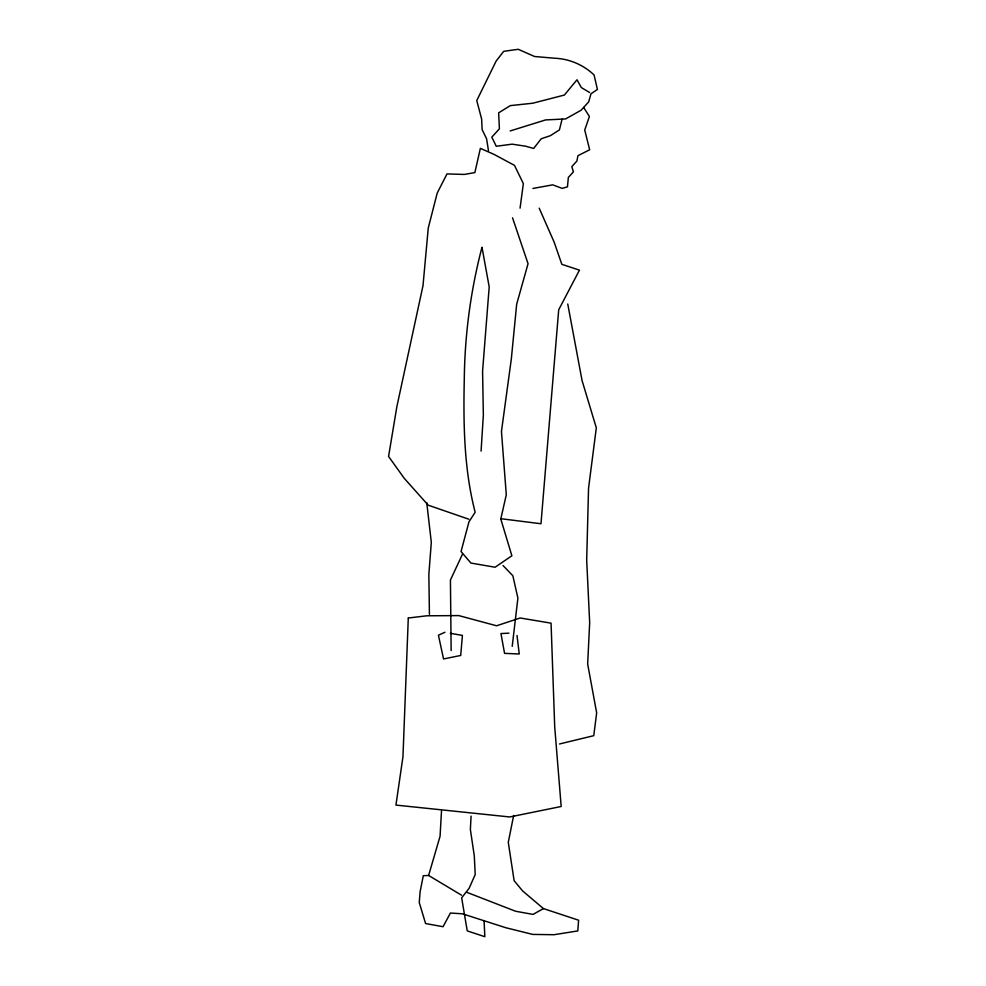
<?xml version="1.0" encoding="UTF-8"?>
<svg xmlns="http://www.w3.org/2000/svg" width="986" height="986" viewBox="0 0 986 986"><rect width="100%" height="100%" fill="white"/><g stroke="black" fill="none" stroke-linecap="round" stroke-linejoin="round"><path stroke-width="1.48" d="M471.074 816.149L470.371 829.497L474.303 855.947L475.203 874.557L469.188 888.164L461.658 897.852L467.241 930.883L484.841 936.7L484.077 920.751M441.506 810.899L440.064 836.276L428.614 875.457L423.302 875.716L420.085 891.849L419.26 902.547L425.595 923.549L443.059 926.717L450.405 913.036L462.422 913.8L505.719 927.703L532.674 934.408L554.009 934.716L577.796 930.92L578.622 920.221L543.434 908.587L522.605 890.937L514.125 880.683L508.283 842.34L513.657 815.434M481.082 451.107L483.35 415.032L482.585 371.118L489.204 286.877L481.981 247.264C470.766 290.106 464.813 334.365 464.295 378.649C463.297 423.29 463.888 468.794 475.153 512.252L468.954 521.865L461.054 551.556L470.938 563.068L495.108 567.233L511.882 555.771L500.789 519.006L506.286 494.775L501.455 431.486L511.315 359.077L516.676 304.206L528.052 263.706L512.535 217.82M512.215 646.335L517.896 598.108L512.831 575.713L503.02 565.52M520.066 208.145L523.356 183.593L514.482 165.365L493.974 154.358L480.367 148.356L474.87 172.587L464.307 174.436L446.966 173.93L437.217 193.046L428.244 228.111L423.006 285.632L396.84 406.774L388.57 456.456L404.272 478.346L428.195 505.177L468.831 519.215M562.094 119.133L559.407 129.918L550.361 135.674L541.191 138.779L533.66 148.467L525.55 146.187L512.141 144.166L496.254 146.261L491.817 137.153L499.409 128.796L498.645 112.848L510.292 105.625L532.822 103.21L564.399 95.038L576.983 79.792L581.358 87.569L589.591 92.499M462.508 554.144L450.429 580.027L451.144 650.6M543.434 908.587L533.056 914.404L515.579 911.249L466.723 892.281M444.945 632.248L438.425 635.218L443.552 658.956L460.709 655.468L462.409 635.403L450.319 633.32M510.169 130.941L545.615 119.922L565.545 118.961L581.111 110.222L588.704 101.866L590.984 93.769L597.43 89.467L594.077 74.973A60.836 60.836 0 0 0 554.637 58.223L534.585 56.51L518.254 49.3L503.698 51.334L496.168 61.009L476.756 100.572L481.624 118.986L482.142 129.622L486.566 138.73L488.477 150.624M532.908 188.462L552.715 184.85L562.205 188.388L567.468 186.81L568.343 177.443L573.408 171.872L571.818 166.622L576.884 161.051L577.956 155.665L589.665 149.773L584.723 130.029L589.406 116.484L583.638 107.437M559.518 743.974L593.757 735.679L596.666 712.89L587.656 664.034L589.677 622.647L586.682 560.184L588.556 488.169L596.32 427.85L582.073 380.584L567.751 304.008M508.924 633.172L500.95 633.554L504.561 653.361L519.24 653.989L517.021 635.452M500.851 518.698L540.981 523.751L558.705 309.777L579.448 270.152L561.847 264.334L554.12 242.063L539.182 208.145M428.614 875.457L461.534 895.189M426.741 502.577L431.313 542.325L428.848 574.407L429.428 614.34M408.29 618.012L402.954 756.804L395.941 805.094L509.737 816.963L561.182 806.499L554.711 726.892L551.063 623.164L520.189 617.988L496.587 625.777L458.798 615.597L426.839 615.794L408.29 618.012"/></g></svg>
